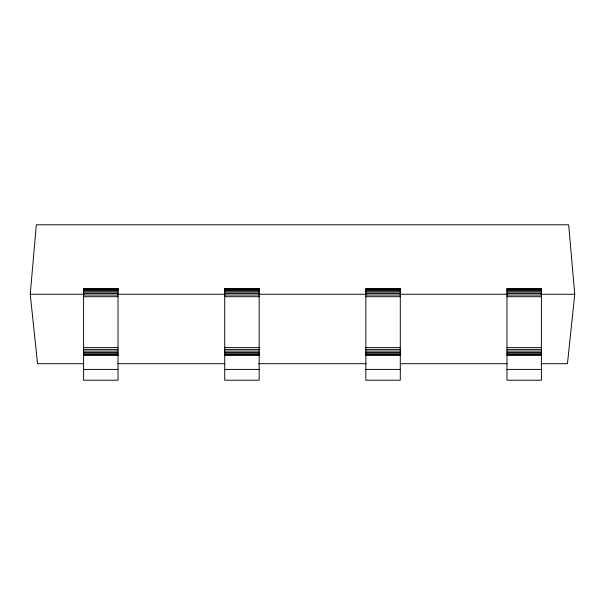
<?xml version="1.0" encoding="UTF-8"?>
<svg xmlns="http://www.w3.org/2000/svg" width="605" height="605" viewBox="0 0 605 605"><rect width="100%" height="100%" fill="white"/><g stroke="black" fill="none" stroke-linecap="round" stroke-linejoin="round"><path stroke-width="0.91" d="M83.83 363.696L37.548 363.696L30.25 294.249L36.323 224.795L568.677 224.795L574.75 294.249L567.452 363.696L541.006 363.696M83.588 288.835L118.035 288.835M224.712 288.835L259.159 288.835M365.844 288.835L400.291 288.835M506.967 288.835L541.414 288.835M83.588 289.258L118.035 289.258M224.712 289.258L259.159 289.258M365.844 289.258L400.291 289.258M506.967 289.258L541.414 289.258M83.588 289.961L118.035 289.961M224.712 289.961L259.159 289.961M365.844 289.961L400.291 289.961M506.967 289.961L541.414 289.961M83.588 290.914L118.035 290.914M224.712 290.914L259.159 290.914M365.844 290.914L400.291 290.914M506.967 290.914L541.414 290.914M83.588 292.102L118.035 292.102M224.712 292.102L259.159 292.102M365.844 292.102L400.291 292.102M506.967 292.102L541.414 292.102M83.588 293.486L118.035 293.486M224.712 293.486L259.159 293.486M365.844 293.486L400.291 293.486M506.967 293.486L541.414 293.486M30.25 294.249L84.133 294.249M117.219 294.249L224.984 294.249M259.016 294.249L366.781 294.249M399.867 294.249L507.633 294.249M540.719 294.249L574.75 294.249M83.588 295.028L118.035 295.028M224.712 295.028L259.159 295.028M365.844 295.028L400.291 295.028M506.967 295.028L541.414 295.028M83.588 296.7L118.035 296.7M224.712 296.7L259.159 296.7M365.844 296.7L400.291 296.7M506.967 296.7L541.414 296.7M83.588 347.618L118.035 347.618M224.712 347.618L259.159 347.618M365.844 347.618L400.291 347.618M506.967 347.618L541.414 347.618M83.588 349.418L118.035 349.418M224.712 349.418L259.159 349.418M365.844 349.418L400.291 349.418M506.967 349.418L541.414 349.418M83.588 351.074L118.035 351.074M224.712 351.074L259.159 351.074M365.844 351.074L400.291 351.074M506.967 351.074L541.414 351.074M83.588 352.534L118.035 352.534M224.712 352.534L259.159 352.534M365.844 352.534L400.291 352.534M506.967 352.534L541.414 352.534M83.588 353.743L118.035 353.743M224.712 353.743L259.159 353.743M365.844 353.743L400.291 353.743M506.967 353.743L541.414 353.743M83.588 354.681L118.035 354.681M224.712 354.681L259.159 354.681M365.844 354.681L400.291 354.681M506.967 354.681L541.414 354.681M83.588 355.301L118.035 355.301M224.712 355.301L259.159 355.301M365.844 355.301L400.291 355.301M506.967 355.301L541.414 355.301M117.839 363.696L224.576 363.696M258.577 363.696L366.259 363.696M400.26 363.696L506.998 363.696M83.588 369.413L118.035 369.413M224.712 369.413L259.159 369.413M365.844 369.413L400.291 369.413M506.967 369.413L541.414 369.413M118.035 288.691L83.588 288.691L83.588 380.205L118.035 380.205L118.035 288.691M259.159 288.691L224.712 288.691L224.712 380.205L259.159 380.205L259.159 288.691M400.291 288.691L365.844 288.691L365.844 380.205L400.291 380.205L400.291 288.691M541.414 288.691L506.967 288.691L506.967 380.205L541.414 380.205L541.414 288.691"/></g></svg>
